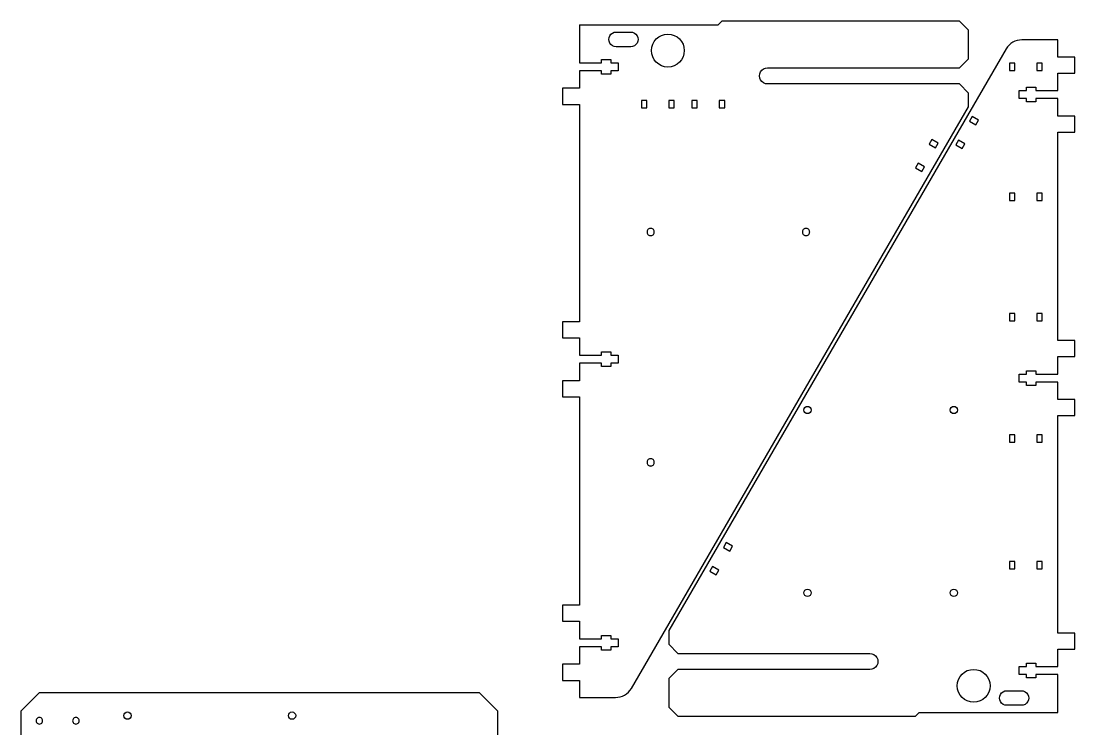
# Model space of a CAD drawing. Extents: x -100 to 476, y -1 to 902.
# Drawn here: x -100 to 476, y 515 to 902 of the extents above; entities that cross this region are included whole.
import ezdxf

# ---------------------------------------------------------------- set-up
doc = ezdxf.new("R2010")
doc.units = 0
doc.header["$LTSCALE"] = 6.734007
doc.header["$MEASUREMENT"] = 0
doc.layers.get('0').update_dxf_attribs({"linetype": 'CONTINUOUS'})
doc.layers.add('DEFAULT', color=7, linetype='CONTINUOUS')

msp = doc.modelspace()

# ---------------------------------------------------------------- linework, layer by layer
for p, q in [((205.55, 900.31), (281.35, 900.31)), ((413.35, 902.31), (283.35, 902.31)), ((150.65, 535.01), (160.65, 525.01)), ((160.65, 525.01), (160.65, 510)), ((259.34, 522.02), (389.34, 522.02)), ((391.34, 524.02), (467.14, 524.02))]:
    msp.add_line(p, q)
for points in [[(443.65, 875.3), (443.65, 879.3), (440.65, 879.3), (440.65, 875.3)], [(458.65, 875.3), (458.65, 879.3), (455.65, 879.3), (455.65, 875.3)], [(242.34, 854.79), (242.34, 858.79), (239.34, 858.79), (239.34, 854.79)], [(257.34, 854.79), (257.34, 858.79), (254.34, 858.79), (254.34, 854.79)], [(269.89, 854.79), (269.89, 858.79), (266.89, 858.79), (266.89, 854.79)], [(284.89, 854.79), (284.89, 858.79), (281.89, 858.79), (281.89, 854.79)], [(423.78, 848.14), (420.32, 850.15), (418.82, 847.55), (422.28, 845.55)], [(401.69, 835.56), (398.23, 837.57), (396.73, 834.97), (400.19, 832.97)], [(416.26, 835.17), (412.8, 837.17), (411.29, 834.58), (414.75, 832.57)], [(394.17, 822.59), (390.71, 824.6), (389.2, 822), (392.66, 819.99)], [(443.65, 804.23), (443.65, 808.23), (440.65, 808.23), (440.65, 804.23)], [(458.65, 804.23), (458.65, 808.23), (455.65, 808.23), (455.65, 804.23)], [(443.65, 738.37), (443.65, 742.37), (440.65, 742.37), (440.65, 738.37)], [(458.65, 738.37), (458.65, 742.37), (455.65, 742.37), (455.65, 738.37)], [(443.65, 671.94), (443.65, 675.94), (440.65, 675.94), (440.65, 671.94)], [(458.65, 671.94), (458.65, 675.94), (455.65, 675.94), (455.65, 671.94)], [(289.23, 615), (285.77, 617.01), (284.26, 614.42), (287.72, 612.41)], [(443.65, 602.77), (443.65, 606.77), (440.65, 606.77), (440.65, 602.77)], [(458.65, 602.77), (458.65, 606.77), (455.65, 606.77), (455.65, 602.77)], [(281.7, 602.03), (278.24, 604.04), (276.73, 601.44), (280.19, 599.43)]]:
    msp.add_lwpolyline(points, close=True)
for centre, radius in [((253.82, 886.17), 9), ((330.22, 689.56), 2), ((410.22, 689.56), 2), ((330.22, 589.56), 2), ((410.22, 589.56), 2), ((421.1, 538.69), 9), ((-41.76, 522.38), 2), ((48.24, 522.38), 2)]:
    msp.add_circle(centre, radius)
at = {"layer": 'DEFAULT'}
for p, q in [((205.55, 900.31), (205.55, 879.52)), ((205.55, 900.31), (205.55, 879.52)), ((283.35, 902.31), (281.35, 900.31)), ((283.35, 902.31), (281.35, 900.31)), ((418.35, 897.31), (413.35, 902.31)), ((418.35, 897.31), (413.35, 902.31)), ((221.63, 893.35), (222.02, 894.31)), ((221.63, 893.35), (222.02, 894.31)), ((222.02, 894.31), (222.66, 895.14)), ((222.02, 894.31), (222.66, 895.14)), ((222.66, 895.14), (223.49, 895.77)), ((222.66, 895.14), (223.49, 895.77)), ((223.49, 895.77), (224.45, 896.17)), ((223.49, 895.77), (224.45, 896.17)), ((224.45, 896.17), (225.49, 896.31)), ((224.45, 896.17), (225.49, 896.31)), ((225.49, 896.31), (233.55, 896.31)), ((225.49, 896.31), (233.55, 896.31)), ((233.55, 896.31), (234.52, 896.17)), ((233.55, 896.31), (234.52, 896.17)), ((234.52, 896.17), (235.48, 895.77)), ((234.52, 896.17), (235.48, 895.77)), ((235.48, 895.77), (236.31, 895.14)), ((235.48, 895.77), (236.31, 895.14)), ((236.31, 895.14), (236.95, 894.31)), ((236.31, 895.14), (236.95, 894.31)), ((236.95, 894.31), (237.35, 893.35)), ((236.95, 894.31), (237.35, 893.35)), ((418.35, 881.71), (418.35, 897.31)), ((418.35, 881.71), (418.35, 897.31)), ((221.49, 892.31), (221.63, 893.35)), ((221.49, 892.31), (221.63, 893.35)), ((221.63, 891.28), (221.49, 892.31)), ((221.63, 891.28), (221.49, 892.31)), ((222.02, 890.31), (221.63, 891.28)), ((222.02, 890.31), (221.63, 891.28)), ((222.66, 889.48), (222.02, 890.31)), ((222.66, 889.48), (222.02, 890.31)), ((223.49, 888.85), (222.66, 889.48)), ((223.49, 888.85), (222.66, 889.48)), ((224.45, 888.45), (223.49, 888.85)), ((224.45, 888.45), (223.49, 888.85)), ((225.49, 888.31), (224.45, 888.45)), ((225.49, 888.31), (224.45, 888.45)), ((233.48, 888.31), (225.49, 888.31)), ((233.48, 888.31), (225.49, 888.31)), ((234.52, 888.45), (233.48, 888.31)), ((234.52, 888.45), (233.48, 888.31)), ((235.48, 888.85), (234.52, 888.45)), ((235.48, 888.85), (234.52, 888.45)), ((236.31, 889.48), (235.48, 888.85)), ((236.31, 889.48), (235.48, 888.85)), ((236.95, 890.31), (236.31, 889.48)), ((236.95, 890.31), (236.31, 889.48)), ((237.35, 891.28), (236.95, 890.31)), ((237.35, 891.28), (236.95, 890.31)), ((237.35, 893.35), (237.48, 892.31)), ((237.35, 893.35), (237.48, 892.31)), ((237.48, 892.31), (237.35, 891.28)), ((237.48, 892.31), (237.35, 891.28)), ((467.14, 892.02), (447.5, 892.02)), ((467.14, 892.02), (447.5, 892.02)), ((467.14, 882.66), (467.14, 892.02)), ((467.14, 882.66), (467.14, 892.02)), ((438.85, 887.04), (254.34, 569.02)), ((476.49, 882.66), (467.14, 882.66)), ((476.49, 882.66), (467.14, 882.66)), ((476.49, 873.86), (476.49, 882.66)), ((476.49, 873.86), (476.49, 882.66)), ((205.55, 879.52), (217.55, 879.52)), ((205.55, 879.52), (217.55, 879.52)), ((217.55, 879.52), (217.55, 881.32)), ((217.55, 881.32), (222.65, 881.32)), ((217.55, 879.52), (217.55, 881.32)), ((217.55, 881.32), (222.65, 881.32)), ((222.65, 881.32), (222.65, 879.52)), ((222.65, 881.32), (222.65, 879.52)), ((222.65, 879.52), (226.65, 879.52)), ((222.65, 879.52), (226.65, 879.52)), ((226.65, 879.52), (226.65, 875.12)), ((226.65, 879.52), (226.65, 875.12)), ((306.15, 876.12), (307.21, 876.56)), ((306.15, 876.12), (307.21, 876.56)), ((307.21, 876.56), (308.35, 876.71)), ((307.21, 876.56), (308.35, 876.71)), ((308.35, 876.71), (413.35, 876.71)), ((343.35, 876.71), (413.35, 876.71)), ((413.35, 876.71), (418.35, 881.71)), ((413.35, 876.71), (418.35, 881.71)), ((217.55, 875.12), (205.55, 875.12)), ((205.55, 875.12), (205.55, 865.56)), ((217.55, 875.12), (205.55, 875.12)), ((205.55, 875.12), (205.55, 865.56)), ((217.55, 873.32), (217.55, 875.12)), ((217.55, 873.32), (217.55, 875.12)), ((222.65, 873.32), (217.55, 873.32)), ((222.65, 873.32), (217.55, 873.32)), ((226.65, 875.12), (222.65, 875.12)), ((222.65, 875.12), (222.65, 873.32)), ((226.65, 875.12), (222.65, 875.12)), ((222.65, 875.12), (222.65, 873.32)), ((303.95, 872.31), (304.1, 873.45)), ((303.95, 872.31), (304.1, 873.45)), ((304.1, 871.17), (303.95, 872.31)), ((304.1, 871.17), (303.95, 872.31)), ((304.1, 873.45), (304.54, 874.51)), ((304.1, 873.45), (304.54, 874.51)), ((304.54, 870.11), (304.1, 871.17)), ((304.54, 870.11), (304.1, 871.17)), ((304.54, 874.51), (305.24, 875.42)), ((304.54, 874.51), (305.24, 875.42)), ((305.24, 875.42), (306.15, 876.12)), ((305.24, 875.42), (306.15, 876.12)), ((467.14, 864.31), (467.14, 873.86)), ((467.14, 873.86), (476.49, 873.86)), ((467.14, 864.31), (467.14, 873.86)), ((467.14, 873.86), (476.49, 873.86)), ((196.2, 865.56), (196.2, 856.76)), ((205.55, 865.56), (196.2, 865.56)), ((196.2, 865.56), (196.2, 856.76)), ((205.55, 865.56), (196.2, 865.56)), ((305.24, 869.2), (304.54, 870.11)), ((305.24, 869.2), (304.54, 870.11)), ((306.15, 868.5), (305.24, 869.2)), ((306.15, 868.5), (305.24, 869.2)), ((307.21, 868.06), (306.15, 868.5)), ((307.21, 868.06), (306.15, 868.5)), ((308.35, 867.91), (307.21, 868.06)), ((308.35, 867.91), (307.21, 868.06)), ((413.35, 867.91), (308.35, 867.91)), ((413.35, 867.91), (343.35, 867.91)), ((418.35, 862.91), (413.35, 867.91)), ((418.35, 862.91), (413.35, 867.91)), ((450.04, 864.31), (450.04, 866.11)), ((450.04, 866.11), (455.14, 866.11)), ((450.04, 864.31), (450.04, 866.11)), ((450.04, 866.11), (455.14, 866.11)), ((455.14, 866.11), (455.14, 864.31)), ((455.14, 866.11), (455.14, 864.31)), ((418.35, 855.31), (418.35, 862.91)), ((418.35, 855.31), (418.35, 862.91)), ((446.04, 859.91), (446.04, 864.31)), ((446.04, 864.31), (450.04, 864.31)), ((446.04, 859.91), (446.04, 864.31)), ((446.04, 864.31), (450.04, 864.31)), ((450.04, 859.91), (446.04, 859.91)), ((450.04, 859.91), (446.04, 859.91)), ((450.04, 858.11), (450.04, 859.91)), ((450.04, 858.11), (450.04, 859.91)), ((455.14, 864.31), (467.14, 864.31)), ((455.14, 864.31), (467.14, 864.31)), ((467.14, 859.91), (455.14, 859.91)), ((455.14, 859.91), (455.14, 858.11)), ((467.14, 859.91), (455.14, 859.91)), ((455.14, 859.91), (455.14, 858.11)), ((467.14, 850.36), (467.14, 859.91)), ((467.14, 850.36), (467.14, 859.91)), ((196.2, 856.76), (205.55, 856.76)), ((196.2, 856.76), (205.55, 856.76)), ((205.55, 856.76), (205.55, 737.86)), ((205.55, 856.76), (205.55, 737.86)), ((233.84, 537.29), (418.35, 855.31)), ((455.14, 858.11), (450.04, 858.11)), ((455.14, 858.11), (450.04, 858.11)), ((476.49, 850.36), (467.14, 850.36)), ((476.49, 850.36), (467.14, 850.36)), ((476.49, 841.56), (476.49, 850.36)), ((476.49, 841.56), (476.49, 850.36)), ((467.14, 727.57), (467.14, 841.56)), ((467.14, 841.56), (476.49, 841.56)), ((467.14, 727.57), (467.14, 841.56)), ((467.14, 841.56), (476.49, 841.56)), ((205.55, 737.86), (196.2, 737.86)), ((196.2, 737.86), (196.2, 729.06)), ((205.55, 737.86), (196.2, 737.86)), ((196.2, 737.86), (196.2, 729.06)), ((196.2, 729.06), (205.55, 729.06)), ((196.2, 729.06), (205.55, 729.06)), ((205.55, 729.06), (205.55, 719.51)), ((205.55, 729.06), (205.55, 719.51)), ((476.49, 727.57), (467.14, 727.57)), ((476.49, 727.57), (467.14, 727.57)), ((476.49, 718.77), (476.49, 727.57)), ((476.49, 718.77), (476.49, 727.57)), ((217.55, 719.51), (217.55, 721.31)), ((217.55, 721.31), (222.65, 721.31)), ((217.55, 719.51), (217.55, 721.31)), ((217.55, 721.31), (222.65, 721.31)), ((222.65, 721.31), (222.65, 719.51)), ((222.65, 721.31), (222.65, 719.51)), ((205.55, 719.51), (217.55, 719.51)), ((205.55, 719.51), (217.55, 719.51)), ((217.55, 715.11), (205.55, 715.11)), ((205.55, 715.11), (205.55, 705.56)), ((217.55, 715.11), (205.55, 715.11)), ((205.55, 715.11), (205.55, 705.56)), ((217.55, 713.31), (217.55, 715.11)), ((217.55, 713.31), (217.55, 715.11)), ((222.65, 719.51), (226.65, 719.51)), ((222.65, 719.51), (226.65, 719.51)), ((226.65, 715.11), (222.65, 715.11)), ((222.65, 715.11), (222.65, 713.31)), ((226.65, 715.11), (222.65, 715.11)), ((222.65, 715.11), (222.65, 713.31)), ((226.65, 719.51), (226.65, 715.11)), ((226.65, 719.51), (226.65, 715.11)), ((467.14, 709.22), (467.14, 718.77)), ((467.14, 718.77), (476.49, 718.77)), ((467.14, 709.22), (467.14, 718.77)), ((467.14, 718.77), (476.49, 718.77)), ((222.65, 713.31), (217.55, 713.31)), ((222.65, 713.31), (217.55, 713.31)), ((446.04, 704.82), (446.04, 709.22)), ((446.04, 709.22), (450.04, 709.22)), ((446.04, 704.82), (446.04, 709.22)), ((446.04, 709.22), (450.04, 709.22)), ((450.04, 709.22), (450.04, 711.02)), ((450.04, 711.02), (455.14, 711.02)), ((450.04, 709.22), (450.04, 711.02)), ((450.04, 711.02), (455.14, 711.02)), ((455.14, 711.02), (455.14, 709.22)), ((455.14, 711.02), (455.14, 709.22)), ((455.14, 709.22), (467.14, 709.22)), ((455.14, 709.22), (467.14, 709.22)), ((205.55, 705.56), (196.2, 705.56)), ((196.2, 705.56), (196.2, 696.76)), ((205.55, 705.56), (196.2, 705.56)), ((196.2, 705.56), (196.2, 696.76)), ((450.04, 704.82), (446.04, 704.82)), ((450.04, 704.82), (446.04, 704.82)), ((450.04, 703.02), (450.04, 704.82)), ((450.04, 703.02), (450.04, 704.82)), ((467.14, 704.82), (455.14, 704.82)), ((455.14, 704.82), (455.14, 703.02)), ((467.14, 704.82), (455.14, 704.82)), ((455.14, 704.82), (455.14, 703.02)), ((467.14, 695.27), (467.14, 704.82)), ((467.14, 695.27), (467.14, 704.82)), ((455.14, 703.02), (450.04, 703.02)), ((455.14, 703.02), (450.04, 703.02)), ((196.2, 696.76), (205.55, 696.76)), ((196.2, 696.76), (205.55, 696.76)), ((205.55, 696.76), (205.55, 582.77)), ((205.55, 696.76), (205.55, 582.77)), ((476.49, 695.27), (467.14, 695.27)), ((476.49, 695.27), (467.14, 695.27)), ((476.49, 686.47), (476.49, 695.27)), ((476.49, 686.47), (476.49, 695.27)), ((467.14, 567.57), (467.14, 686.47)), ((467.14, 686.47), (476.49, 686.47)), ((467.14, 567.57), (467.14, 686.47)), ((467.14, 686.47), (476.49, 686.47)), ((205.55, 582.77), (196.2, 582.77)), ((196.2, 582.77), (196.2, 573.97)), ((205.55, 582.77), (196.2, 582.77)), ((196.2, 582.77), (196.2, 573.97)), ((196.2, 573.97), (205.55, 573.97)), ((196.2, 573.97), (205.55, 573.97)), ((205.55, 573.97), (205.55, 564.43)), ((205.55, 573.97), (205.55, 564.43)), ((217.55, 564.43), (217.55, 566.23)), ((217.55, 566.23), (222.65, 566.23)), ((217.55, 564.43), (217.55, 566.23)), ((217.55, 566.23), (222.65, 566.23)), ((222.65, 566.23), (222.65, 564.43)), ((222.65, 566.23), (222.65, 564.43)), ((254.34, 569.02), (254.34, 561.42)), ((254.34, 569.02), (254.34, 561.42)), ((476.49, 567.57), (467.14, 567.57)), ((476.49, 567.57), (467.14, 567.57)), ((476.49, 558.77), (476.49, 567.57)), ((476.49, 558.77), (476.49, 567.57)), ((205.55, 564.43), (217.55, 564.43)), ((205.55, 564.43), (217.55, 564.43)), ((217.55, 560.03), (205.55, 560.03)), ((205.55, 560.03), (205.55, 550.47)), ((217.55, 560.03), (205.55, 560.03)), ((205.55, 560.03), (205.55, 550.47)), ((217.55, 558.23), (217.55, 560.03)), ((217.55, 558.23), (217.55, 560.03)), ((222.65, 564.43), (226.65, 564.43)), ((222.65, 564.43), (226.65, 564.43)), ((226.65, 560.03), (222.65, 560.03)), ((222.65, 560.03), (222.65, 558.23)), ((226.65, 560.03), (222.65, 560.03)), ((222.65, 560.03), (222.65, 558.23)), ((226.65, 564.43), (226.65, 560.03)), ((226.65, 564.43), (226.65, 560.03)), ((254.34, 561.42), (259.34, 556.42)), ((254.34, 561.42), (259.34, 556.42)), ((222.65, 558.23), (217.55, 558.23)), ((222.65, 558.23), (217.55, 558.23)), ((259.34, 556.42), (364.34, 556.42)), ((259.34, 556.42), (364.34, 556.42)), ((364.34, 556.42), (365.48, 556.27)), ((364.34, 556.42), (365.48, 556.27)), ((365.48, 556.27), (366.54, 555.83)), ((365.48, 556.27), (366.54, 555.83)), ((366.54, 555.83), (367.45, 555.13)), ((366.54, 555.83), (367.45, 555.13)), ((367.45, 555.13), (368.15, 554.22)), ((367.45, 555.13), (368.15, 554.22)), ((368.15, 554.22), (368.59, 553.16)), ((368.15, 554.22), (368.59, 553.16)), ((467.14, 549.22), (467.14, 558.77)), ((467.14, 558.77), (476.49, 558.77)), ((467.14, 549.22), (467.14, 558.77)), ((467.14, 558.77), (476.49, 558.77)), ((205.55, 550.47), (196.2, 550.47)), ((196.2, 550.47), (196.2, 541.67)), ((205.55, 550.47), (196.2, 550.47)), ((196.2, 550.47), (196.2, 541.67)), ((365.48, 547.77), (364.34, 547.62)), ((365.48, 547.77), (364.34, 547.62)), ((366.54, 548.21), (365.48, 547.77)), ((366.54, 548.21), (365.48, 547.77)), ((367.45, 548.91), (366.54, 548.21)), ((367.45, 548.91), (366.54, 548.21)), ((368.15, 549.82), (367.45, 548.91)), ((368.15, 549.82), (367.45, 548.91)), ((368.59, 550.88), (368.15, 549.82)), ((368.59, 550.88), (368.15, 549.82)), ((368.59, 553.16), (368.74, 552.02)), ((368.59, 553.16), (368.74, 552.02)), ((368.74, 552.02), (368.59, 550.88)), ((368.74, 552.02), (368.59, 550.88)), ((446.04, 544.82), (446.04, 549.22)), ((446.04, 549.22), (450.04, 549.22)), ((446.04, 544.82), (446.04, 549.22)), ((446.04, 549.22), (450.04, 549.22)), ((450.04, 549.22), (450.04, 551.02)), ((450.04, 551.02), (455.14, 551.02)), ((450.04, 549.22), (450.04, 551.02)), ((450.04, 551.02), (455.14, 551.02)), ((455.14, 551.02), (455.14, 549.22)), ((455.14, 551.02), (455.14, 549.22)), ((455.14, 549.22), (467.14, 549.22)), ((455.14, 549.22), (467.14, 549.22)), ((259.34, 547.62), (254.34, 542.62)), ((259.34, 547.62), (254.34, 542.62)), ((254.34, 542.62), (254.34, 527.02)), ((254.34, 542.62), (254.34, 527.02)), ((364.34, 547.62), (259.34, 547.62)), ((364.34, 547.62), (259.34, 547.62)), ((450.04, 544.82), (446.04, 544.82)), ((450.04, 544.82), (446.04, 544.82)), ((450.04, 543.02), (450.04, 544.82)), ((450.04, 543.02), (450.04, 544.82)), ((455.14, 543.02), (450.04, 543.02)), ((455.14, 543.02), (450.04, 543.02)), ((467.14, 544.82), (455.14, 544.82)), ((455.14, 544.82), (455.14, 543.02)), ((467.14, 544.82), (455.14, 544.82)), ((455.14, 544.82), (455.14, 543.02)), ((467.14, 524.02), (467.14, 544.82)), ((467.14, 524.02), (467.14, 544.82)), ((196.2, 541.67), (205.55, 541.67)), ((196.2, 541.67), (205.55, 541.67)), ((205.55, 541.67), (205.55, 532.31)), ((205.55, 541.67), (205.55, 532.31)), ((-90, 535.01), (-100, 525.01)), ((-90, 535.01), (150.65, 535.01)), ((205.55, 532.31), (225.19, 532.31)), ((205.55, 532.31), (225.19, 532.31)), ((435.21, 532.02), (435.35, 533.06)), ((435.21, 532.02), (435.35, 533.06)), ((435.35, 530.99), (435.21, 532.02)), ((435.35, 530.99), (435.21, 532.02)), ((435.35, 533.06), (435.74, 534.02)), ((435.35, 533.06), (435.74, 534.02)), ((435.74, 530.02), (435.35, 530.99)), ((435.74, 530.02), (435.35, 530.99)), ((435.74, 534.02), (436.38, 534.85)), ((435.74, 534.02), (436.38, 534.85)), ((436.38, 534.85), (437.21, 535.48)), ((436.38, 534.85), (437.21, 535.48)), ((437.21, 535.48), (438.17, 535.88)), ((437.21, 535.48), (438.17, 535.88)), ((438.17, 535.88), (439.21, 536.02)), ((438.17, 535.88), (439.21, 536.02)), ((439.21, 536.02), (447.2, 536.02)), ((439.21, 536.02), (447.2, 536.02)), ((447.2, 536.02), (448.24, 535.88)), ((447.2, 536.02), (448.24, 535.88)), ((448.24, 535.88), (449.2, 535.48)), ((448.24, 535.88), (449.2, 535.48)), ((449.2, 535.48), (450.03, 534.85)), ((449.2, 535.48), (450.03, 534.85)), ((450.03, 534.85), (450.67, 534.02)), ((450.03, 534.85), (450.67, 534.02)), ((450.67, 534.02), (451.07, 533.06)), ((450.67, 534.02), (451.07, 533.06)), ((451.07, 530.99), (450.67, 530.02)), ((451.07, 530.99), (450.67, 530.02)), ((451.07, 533.06), (451.2, 532.02)), ((451.07, 533.06), (451.2, 532.02)), ((451.2, 532.02), (451.07, 530.99)), ((451.2, 532.02), (451.07, 530.99)), ((-100, 4.33), (-100, 525.01)), ((-100, 4.33), (-100, 525.01)), ((254.34, 527.02), (259.34, 522.02)), ((254.34, 527.02), (259.34, 522.02)), ((436.38, 529.19), (435.74, 530.02)), ((436.38, 529.19), (435.74, 530.02)), ((437.21, 528.56), (436.38, 529.19)), ((437.21, 528.56), (436.38, 529.19)), ((438.17, 528.16), (437.21, 528.56)), ((438.17, 528.16), (437.21, 528.56)), ((439.14, 528.02), (438.17, 528.16)), ((439.14, 528.02), (438.17, 528.16)), ((447.2, 528.02), (439.14, 528.02)), ((447.2, 528.02), (439.14, 528.02)), ((448.24, 528.16), (447.2, 528.02)), ((448.24, 528.16), (447.2, 528.02)), ((449.2, 528.56), (448.24, 528.16)), ((449.2, 528.56), (448.24, 528.16)), ((450.03, 529.19), (449.2, 528.56)), ((450.03, 529.19), (449.2, 528.56)), ((450.67, 530.02), (450.03, 529.19)), ((450.67, 530.02), (450.03, 529.19)), ((-91.73, 520.07), (-91.79, 519.6)), ((-91.73, 520.07), (-91.79, 519.6)), ((-91.79, 519.6), (-91.73, 519.14)), ((-91.79, 519.6), (-91.73, 519.14)), ((-91.55, 520.5), (-91.73, 520.07)), ((-91.55, 520.5), (-91.73, 520.07)), ((-91.73, 519.14), (-91.55, 518.7)), ((-91.73, 519.14), (-91.55, 518.7)), ((-91.27, 520.88), (-91.55, 520.5)), ((-91.27, 520.88), (-91.55, 520.5)), ((-90.89, 521.16), (-91.27, 520.88)), ((-90.89, 521.16), (-91.27, 520.88)), ((-90.46, 521.34), (-90.89, 521.16)), ((-90.46, 521.34), (-90.89, 521.16)), ((-89.99, 521.4), (-90.46, 521.34)), ((-89.99, 521.4), (-90.46, 521.34)), ((-89.53, 521.34), (-89.99, 521.4)), ((-89.53, 521.34), (-89.99, 521.4)), ((-89.09, 521.16), (-89.53, 521.34)), ((-89.09, 521.16), (-89.53, 521.34)), ((-88.72, 520.88), (-89.09, 521.16)), ((-88.72, 520.88), (-89.09, 521.16)), ((-88.44, 520.5), (-88.72, 520.88)), ((-88.44, 520.5), (-88.72, 520.88)), ((-88.26, 520.07), (-88.44, 520.5)), ((-88.26, 520.07), (-88.44, 520.5)), ((-88.44, 518.7), (-88.26, 519.14)), ((-88.44, 518.7), (-88.26, 519.14)), ((-88.19, 519.6), (-88.26, 520.07)), ((-88.19, 519.6), (-88.26, 520.07)), ((-88.26, 519.14), (-88.19, 519.6)), ((-88.26, 519.14), (-88.19, 519.6)), ((-71.71, 520.07), (-71.78, 519.6)), ((-71.71, 520.07), (-71.78, 519.6)), ((-71.78, 519.6), (-71.71, 519.14)), ((-71.78, 519.6), (-71.71, 519.14)), ((-71.53, 520.5), (-71.71, 520.07)), ((-71.53, 520.5), (-71.71, 520.07)), ((-71.71, 519.14), (-71.53, 518.7)), ((-71.71, 519.14), (-71.53, 518.7)), ((-71.25, 520.88), (-71.53, 520.5)), ((-71.25, 520.88), (-71.53, 520.5)), ((-70.88, 521.16), (-71.25, 520.88)), ((-70.88, 521.16), (-71.25, 520.88)), ((-70.44, 521.34), (-70.88, 521.16)), ((-70.44, 521.34), (-70.88, 521.16)), ((-69.98, 521.4), (-70.44, 521.34)), ((-69.98, 521.4), (-70.44, 521.34)), ((-69.51, 521.34), (-69.98, 521.4)), ((-69.51, 521.34), (-69.98, 521.4)), ((-69.08, 521.16), (-69.51, 521.34)), ((-69.08, 521.16), (-69.51, 521.34)), ((-68.7, 520.88), (-69.08, 521.16)), ((-68.7, 520.88), (-69.08, 521.16)), ((-68.42, 520.5), (-68.7, 520.88)), ((-68.42, 520.5), (-68.7, 520.88)), ((-68.24, 520.07), (-68.42, 520.5)), ((-68.24, 520.07), (-68.42, 520.5)), ((-68.42, 518.7), (-68.24, 519.14)), ((-68.42, 518.7), (-68.24, 519.14)), ((-68.18, 519.6), (-68.24, 520.07)), ((-68.18, 519.6), (-68.24, 520.07)), ((-68.24, 519.14), (-68.18, 519.6)), ((-68.24, 519.14), (-68.18, 519.6)), ((389.34, 522.02), (391.34, 524.02)), ((389.34, 522.02), (391.34, 524.02)), ((-91.55, 518.7), (-91.27, 518.33)), ((-91.55, 518.7), (-91.27, 518.33)), ((-91.27, 518.33), (-90.89, 518.05)), ((-91.27, 518.33), (-90.89, 518.05)), ((-90.89, 518.05), (-90.46, 517.87)), ((-90.89, 518.05), (-90.46, 517.87)), ((-90.46, 517.87), (-89.99, 517.8)), ((-90.46, 517.87), (-89.99, 517.8)), ((-89.99, 517.8), (-89.53, 517.87)), ((-89.99, 517.8), (-89.53, 517.87)), ((-89.53, 517.87), (-89.09, 518.05)), ((-89.53, 517.87), (-89.09, 518.05)), ((-89.09, 518.05), (-88.72, 518.33)), ((-89.09, 518.05), (-88.72, 518.33)), ((-88.72, 518.33), (-88.44, 518.7)), ((-88.72, 518.33), (-88.44, 518.7)), ((-71.53, 518.7), (-71.25, 518.33)), ((-71.53, 518.7), (-71.25, 518.33)), ((-71.25, 518.33), (-70.88, 518.05)), ((-71.25, 518.33), (-70.88, 518.05)), ((-70.88, 518.05), (-70.44, 517.87)), ((-70.88, 518.05), (-70.44, 517.87)), ((-70.44, 517.87), (-69.98, 517.8)), ((-70.44, 517.87), (-69.98, 517.8)), ((-69.98, 517.8), (-69.51, 517.87)), ((-69.98, 517.8), (-69.51, 517.87)), ((-69.51, 517.87), (-69.08, 518.05)), ((-69.51, 517.87), (-69.08, 518.05)), ((-69.08, 518.05), (-68.7, 518.33)), ((-69.08, 518.05), (-68.7, 518.33)), ((-68.7, 518.33), (-68.42, 518.7)), ((-68.7, 518.33), (-68.42, 518.7))]:
    msp.add_line(p, q, dxfattribs=at)
for points in [[(246.41, 786.93), (246.38, 787.28), (246.29, 787.62), (246.14, 787.93), (245.94, 788.22), (245.7, 788.46), (245.41, 788.66), (245.09, 788.81), (244.76, 788.9), (244.41, 788.93), (244.06, 788.9), (243.73, 788.81), (243.41, 788.66), (243.12, 788.46), (242.88, 788.22), (242.68, 787.93), (242.53, 787.62), (242.44, 787.28), (242.41, 786.93), (242.44, 786.58), (242.53, 786.25), (242.68, 785.93), (242.88, 785.65), (243.12, 785.4), (243.41, 785.2), (243.73, 785.05), (244.06, 784.96), (244.41, 784.93), (244.76, 784.96), (245.09, 785.05), (245.41, 785.2), (245.7, 785.4), (245.94, 785.65), (246.14, 785.93), (246.29, 786.25), (246.38, 786.58)], [(246.41, 786.93), (246.38, 787.28), (246.29, 787.62), (246.14, 787.93), (245.94, 788.22), (245.7, 788.46), (245.41, 788.66), (245.09, 788.81), (244.76, 788.9), (244.41, 788.93), (244.06, 788.9), (243.73, 788.81), (243.41, 788.66), (243.12, 788.46), (242.88, 788.22), (242.68, 787.93), (242.53, 787.62), (242.44, 787.28), (242.41, 786.93), (242.44, 786.58), (242.53, 786.25), (242.68, 785.93), (242.88, 785.65), (243.12, 785.4), (243.41, 785.2), (243.73, 785.05), (244.06, 784.96), (244.41, 784.93), (244.76, 784.96), (245.09, 785.05), (245.41, 785.2), (245.7, 785.4), (245.94, 785.65), (246.14, 785.93), (246.29, 786.25), (246.38, 786.58)], [(331.41, 786.93), (331.38, 787.28), (331.29, 787.62), (331.14, 787.93), (330.94, 788.22), (330.7, 788.46), (330.41, 788.66), (330.09, 788.81), (329.76, 788.9), (329.41, 788.93), (329.06, 788.9), (328.73, 788.81), (328.41, 788.66), (328.12, 788.46), (327.88, 788.22), (327.68, 787.93), (327.53, 787.62), (327.44, 787.28), (327.41, 786.93), (327.44, 786.58), (327.53, 786.25), (327.68, 785.93), (327.88, 785.65), (328.12, 785.4), (328.41, 785.2), (328.73, 785.05), (329.06, 784.96), (329.41, 784.93), (329.76, 784.96), (330.09, 785.05), (330.41, 785.2), (330.7, 785.4), (330.94, 785.65), (331.14, 785.93), (331.29, 786.25), (331.38, 786.58)], [(331.41, 786.93), (331.38, 787.28), (331.29, 787.62), (331.14, 787.93), (330.94, 788.22), (330.7, 788.46), (330.41, 788.66), (330.09, 788.81), (329.76, 788.9), (329.41, 788.93), (329.06, 788.9), (328.73, 788.81), (328.41, 788.66), (328.12, 788.46), (327.88, 788.22), (327.68, 787.93), (327.53, 787.62), (327.44, 787.28), (327.41, 786.93), (327.44, 786.58), (327.53, 786.25), (327.68, 785.93), (327.88, 785.65), (328.12, 785.4), (328.41, 785.2), (328.73, 785.05), (329.06, 784.96), (329.41, 784.93), (329.76, 784.96), (330.09, 785.05), (330.41, 785.2), (330.7, 785.4), (330.94, 785.65), (331.14, 785.93), (331.29, 786.25), (331.38, 786.58)], [(246.41, 660.93), (246.38, 661.28), (246.29, 661.62), (246.14, 661.93), (245.94, 662.22), (245.7, 662.46), (245.41, 662.66), (245.09, 662.81), (244.76, 662.9), (244.41, 662.93), (244.06, 662.9), (243.73, 662.81), (243.41, 662.66), (243.12, 662.46), (242.88, 662.22), (242.68, 661.93), (242.53, 661.62), (242.44, 661.28), (242.41, 660.93), (242.44, 660.58), (242.53, 660.25), (242.68, 659.93), (242.88, 659.65), (243.12, 659.4), (243.41, 659.2), (243.73, 659.05), (244.06, 658.96), (244.41, 658.93), (244.76, 658.96), (245.09, 659.05), (245.41, 659.2), (245.7, 659.4), (245.94, 659.65), (246.14, 659.93), (246.29, 660.25), (246.38, 660.58)], [(246.41, 660.93), (246.38, 661.28), (246.29, 661.62), (246.14, 661.93), (245.94, 662.22), (245.7, 662.46), (245.41, 662.66), (245.09, 662.81), (244.76, 662.9), (244.41, 662.93), (244.06, 662.9), (243.73, 662.81), (243.41, 662.66), (243.12, 662.46), (242.88, 662.22), (242.68, 661.93), (242.53, 661.62), (242.44, 661.28), (242.41, 660.93), (242.44, 660.58), (242.53, 660.25), (242.68, 659.93), (242.88, 659.65), (243.12, 659.4), (243.41, 659.2), (243.73, 659.05), (244.06, 658.96), (244.41, 658.93), (244.76, 658.96), (245.09, 659.05), (245.41, 659.2), (245.7, 659.4), (245.94, 659.65), (246.14, 659.93), (246.29, 660.25), (246.38, 660.58)]]:
    msp.add_lwpolyline(points, close=True, dxfattribs=at)
for centre, start, end in [((447.5, 882.02), 90, 149.8783), ((225.19, 542.31), 270, 329.8783)]:
    msp.add_arc(centre, 10, start, end, dxfattribs=at)

doc.saveas('drawing.dxf')
